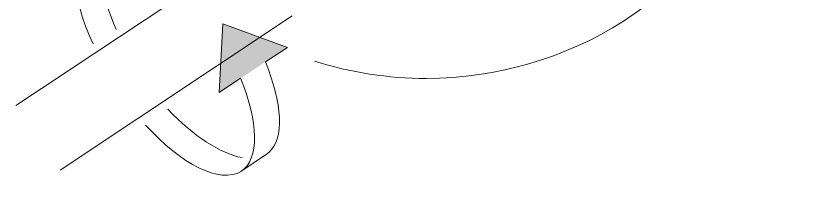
# Model space of a CAD drawing. Header units: metres. Extents: x -6.4 to 35.9, y -8.9 to 6.5.
# Drawn here: x 22.966 to 23.679, y -5.732 to -5.581 of the extents above; entities that cross this region are included whole.
import ezdxf

# ---------------------------------------------------------------- set-up
doc = ezdxf.new("R2010")
doc.units = ezdxf.units.M
doc.header["$MEASUREMENT"] = 0
doc.layers.add('PDF17_Geometry_Num_Penna__1_Num_Penna__255_Num_Penna__255_Num_Penna__255', color=255, linetype='Continuous', lineweight=18)
doc.layers.add('PDF17_Geometry_Num_Penna__7_Num_Penna__7_Num_Penna__7_Num_Penna__7', color=7, linetype='Continuous', lineweight=18)

msp = doc.modelspace()

# ---------------------------------------------------------------- hatches: boundary and pattern name
at = {"layer": 'PDF17_Geometry_Num_Penna__7_Num_Penna__7_Num_Penna__7_Num_Penna__7', "linetype": 'Continuous', "lineweight": 18}
for points in [[(23.15116, -5.58857), (23.14772, -5.65008), (23.20887, -5.6096)], [(23.19223, -5.70394), (23.16724, -5.72105), (23.19115, -5.70475)]]:
    msp.add_hatch(color=7, dxfattribs=at).paths.add_polyline_path(points)

# ---------------------------------------------------------------- linework, layer by layer
at = {"layer": 'PDF17_Geometry_Num_Penna__1_Num_Penna__255_Num_Penna__255_Num_Penna__255', "color": 255, "linetype": 'Continuous', "lineweight": 18, "flags": 128}
for points in [[(23.16699, -5.63733), (23.14772, -5.65008), (23.15116, -5.58857), (23.20887, -5.6096), (23.18919, -5.62262)], [(23.19223, -5.70394), (23.19115, -5.70475), (23.16724, -5.72105)]]:
    msp.add_lwpolyline(points, dxfattribs=at)
at = {"layer": 'PDF17_Geometry_Num_Penna__1_Num_Penna__255_Num_Penna__255_Num_Penna__255', "color": 255, "linetype": 'Continuous', "lineweight": 18}
for points in [[(23.18919, -5.62262), (23.20414, -5.65915), (23.20656, -5.69146), (23.19223, -5.70394)], [(23.18919, -5.62262), (23.20414, -5.65915), (23.20656, -5.69146), (23.19223, -5.70394)], [(23.16724, -5.72105), (23.18412, -5.70982), (23.18291, -5.67641), (23.16699, -5.63733)], [(23.16724, -5.72105), (23.18412, -5.70982), (23.18291, -5.67641), (23.16699, -5.63733)]]:
    msp.add_open_spline(points, degree=3, dxfattribs=at)
at = {"layer": 'PDF17_Geometry_Num_Penna__7_Num_Penna__7_Num_Penna__7_Num_Penna__7', "color": 7, "linetype": 'Continuous', "lineweight": 18, "flags": 128}
for points in [[(23.23312, -5.62191, 0.077449), (23.33339, -5.63744, 0.291158), (23.63193, -5.44758, 0.110277), (23.66289, -5.30794, 0.414223), (23.33339, -4.97844, 0.310416), (23.0257, -5.18982)], [(23.6461, -5.4668, 0.275242), (23.93583, -5.63924, 0.414207), (24.26533, -5.30974, 0.414207), (23.93583, -4.98024, 0.28095), (23.64282, -5.15888)]]:
    msp.add_lwpolyline(points, format="xyb", dxfattribs=at)
for points in [[(23.17424, -5.52283), (22.96555, -5.66175)], [(23.00516, -5.71982), (23.21319, -5.58134)], [(23.16699, -5.63733), (23.14772, -5.65008), (23.15116, -5.58857), (23.20887, -5.6096), (23.18919, -5.62262)], [(23.19223, -5.70394), (23.19115, -5.70475), (23.16724, -5.72105)]]:
    msp.add_lwpolyline(points, dxfattribs=at)
at = {"layer": 'PDF17_Geometry_Num_Penna__7_Num_Penna__7_Num_Penna__7_Num_Penna__7', "color": 7, "linetype": 'Continuous', "lineweight": 18}
for points in [[(23.03466, -5.6065), (23.0148, -5.56343), (23.01182, -5.52506), (23.02966, -5.51189)], [(23.05548, -5.59357), (23.04213, -5.56323), (23.03738, -5.53479), (23.04132, -5.51596)], [(23.18919, -5.62262), (23.20414, -5.65915), (23.20656, -5.69146), (23.19223, -5.70394)], [(23.16724, -5.72105), (23.18412, -5.70982), (23.18291, -5.67641), (23.16699, -5.63733)], [(23.1017, -5.66508), (23.12465, -5.68935), (23.14923, -5.70488), (23.16823, -5.70854)], [(23.08181, -5.67938), (23.11396, -5.71455), (23.14839, -5.73227), (23.16749, -5.72085)]]:
    msp.add_open_spline(points, degree=3, dxfattribs=at)

doc.saveas('drawing.dxf')
